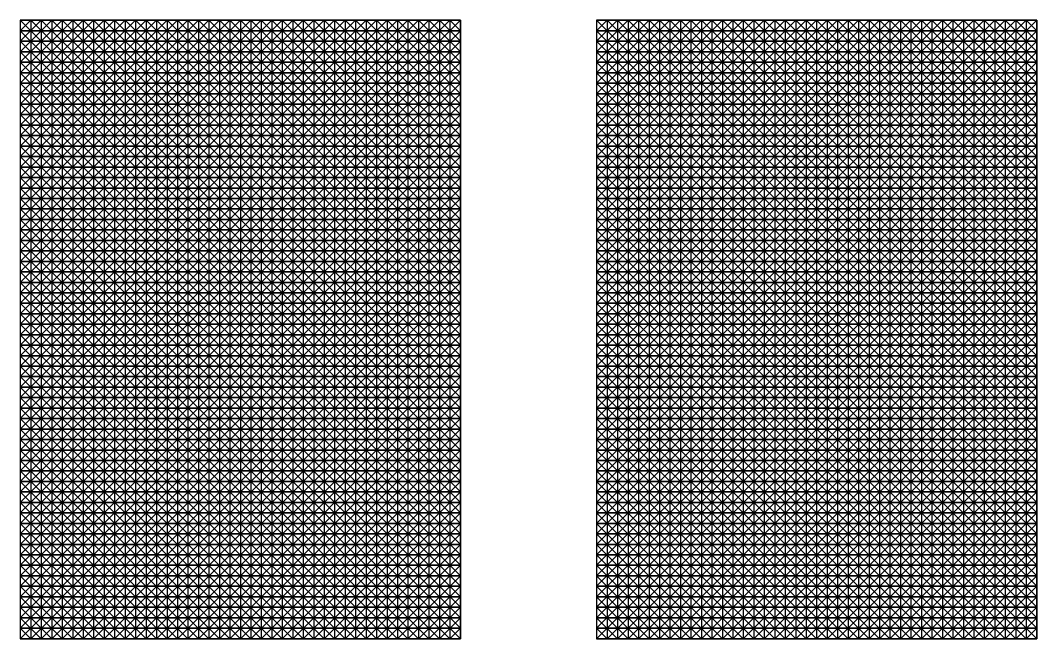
# Model space of a CAD drawing. Header units: millimetres. Extents: x 0 to 945, y 0 to 322.
# Drawn here: x 0 to 485, y 0 to 295 of the extents above; entities that cross this region are included whole.
import ezdxf

# ---------------------------------------------------------------- set-up
doc = ezdxf.new("R2010")
doc.units = ezdxf.units.MM

msp = doc.modelspace()

# ---------------------------------------------------------------- linework, layer by layer
for p, q in [((0, 295), (0, 0)), ((0, 295), (210, 295)), ((0, 85), (210, 295)), ((0, 90), (205, 295)), ((0, 95), (200, 295)), ((0, 100), (195, 295)), ((0, 105), (190, 295)), ((0, 110), (185, 295)), ((0, 115), (180, 295)), ((0, 120), (175, 295)), ((0, 125), (170, 295)), ((0, 130), (165, 295)), ((0, 135), (160, 295)), ((0, 140), (155, 295)), ((0, 145), (150, 295)), ((0, 150), (145, 295)), ((0, 155), (140, 295)), ((0, 160), (135, 295)), ((0, 165), (130, 295)), ((0, 170), (125, 295)), ((0, 175), (120, 295)), ((0, 180), (115, 295)), ((0, 185), (110, 295)), ((0, 190), (105, 295)), ((0, 195), (100, 295)), ((0, 200), (95, 295)), ((0, 205), (90, 295)), ((0, 210), (85, 295)), ((0, 215), (80, 295)), ((0, 220), (75, 295)), ((0, 225), (70, 295)), ((0, 230), (65, 295)), ((0, 235), (60, 295)), ((0, 240), (55, 295)), ((0, 245), (50, 295)), ((0, 250), (45, 295)), ((0, 255), (40, 295)), ((0, 260), (35, 295)), ((0, 265), (30, 295)), ((0, 270), (25, 295)), ((0, 275), (20, 295)), ((0, 280), (15, 295)), ((0, 285), (10, 295)), ((0, 290), (5, 295)), ((0, 295), (0, 85)), ((0, 295), (0, 85)), ((0, 295), (210, 85)), ((210, 295), (0, 295)), ((5, 295), (5, 0)), ((5, 295), (5, 85)), ((5, 295), (210, 90)), ((10, 295), (10, 0)), ((10, 295), (10, 85)), ((10, 295), (210, 95)), ((15, 295), (15, 0)), ((15, 295), (15, 85)), ((15, 295), (210, 100)), ((20, 295), (20, 0)), ((20, 295), (20, 85)), ((20, 295), (20, 85)), ((20, 295), (20, 85)), ((20, 295), (210, 105)), ((25, 295), (25, 0)), ((25, 295), (25, 85)), ((25, 295), (210, 110)), ((30, 295), (30, 0)), ((30, 295), (30, 85)), ((30, 295), (210, 115)), ((35, 295), (35, 0)), ((35, 295), (35, 85)), ((35, 295), (210, 120)), ((40, 295), (40, 0)), ((40, 295), (40, 85)), ((40, 295), (210, 125)), ((45, 295), (45, 0)), ((45, 295), (45, 85)), ((45, 295), (210, 130)), ((50, 295), (50, 0)), ((50, 295), (50, 85)), ((50, 295), (210, 135)), ((55, 295), (55, 0)), ((55, 295), (55, 85)), ((55, 295), (55, 85)), ((55, 295), (55, 85)), ((55, 295), (210, 140)), ((60, 295), (60, 0)), ((60, 295), (60, 85)), ((60, 295), (210, 145)), ((65, 295), (65, 0)), ((65, 295), (65, 85)), ((65, 295), (210, 150)), ((70, 295), (70, 0)), ((70, 295), (70, 85)), ((70, 295), (210, 155)), ((75, 295), (75, 0)), ((75, 295), (75, 85)), ((75, 295), (210, 160)), ((80, 295), (80, 0)), ((80, 295), (80, 85)), ((80, 295), (210, 165)), ((85, 295), (85, 0)), ((85, 295), (85, 85)), ((85, 295), (210, 170)), ((90, 295), (90, 0)), ((90, 295), (90, 85)), ((90, 295), (90, 85)), ((90, 295), (90, 85)), ((90, 295), (210, 175)), ((95, 295), (95, 0)), ((95, 295), (95, 85)), ((95, 295), (210, 180)), ((100, 295), (100, 0)), ((100, 295), (100, 85)), ((100, 295), (210, 185)), ((105, 295), (105, 0)), ((105, 295), (105, 85)), ((105, 295), (210, 190)), ((110, 295), (110, 0)), ((110, 295), (110, 85)), ((110, 295), (210, 195)), ((115, 295), (115, 0)), ((115, 295), (115, 85)), ((115, 295), (210, 200)), ((120, 295), (120, 0)), ((120, 295), (120, 85)), ((120, 295), (210, 205)), ((125, 295), (125, 0)), ((125, 295), (125, 85)), ((125, 295), (125, 85)), ((125, 295), (125, 85)), ((125, 295), (210, 210)), ((130, 295), (130, 0)), ((130, 295), (130, 85)), ((130, 295), (210, 215)), ((135, 295), (135, 0)), ((135, 295), (135, 85)), ((135, 295), (210, 220)), ((140, 295), (140, 0)), ((140, 295), (140, 85)), ((140, 295), (210, 225)), ((145, 295), (145, 0)), ((145, 295), (145, 85)), ((145, 295), (210, 230)), ((150, 295), (150, 0)), ((150, 295), (150, 85)), ((150, 295), (210, 235)), ((155, 295), (155, 0)), ((155, 295), (155, 85)), ((155, 295), (210, 240)), ((160, 295), (160, 0)), ((160, 295), (160, 85)), ((160, 295), (160, 85)), ((160, 295), (160, 85)), ((160, 295), (210, 245)), ((165, 295), (165, 0)), ((165, 295), (165, 85)), ((165, 295), (210, 250)), ((170, 295), (170, 0)), ((170, 295), (170, 85)), ((170, 295), (210, 255)), ((175, 295), (175, 0)), ((175, 295), (175, 85)), ((175, 295), (210, 260)), ((180, 295), (180, 0)), ((180, 295), (180, 85)), ((180, 295), (210, 265)), ((185, 295), (185, 0)), ((185, 295), (185, 85)), ((185, 295), (210, 270)), ((190, 295), (190, 0)), ((190, 295), (190, 85)), ((190, 295), (210, 275)), ((195, 295), (195, 0)), ((195, 295), (195, 85)), ((195, 295), (195, 85)), ((195, 295), (195, 85)), ((195, 295), (210, 280)), ((200, 295), (200, 0)), ((200, 295), (200, 85)), ((200, 295), (210, 285)), ((205, 295), (205, 0)), ((205, 295), (205, 85)), ((205, 295), (210, 290)), ((210, 0), (210, 295)), ((210, 295), (210, 85)), ((275.04, 295), (275.04, 0)), ((275.04, 295), (485.04, 295)), ((275.04, 85), (485.04, 295)), ((275.04, 90), (480.04, 295)), ((275.04, 95), (475.04, 295)), ((275.04, 100), (470.04, 295)), ((275.04, 105), (465.04, 295)), ((275.04, 110), (460.04, 295)), ((275.04, 115), (455.04, 295)), ((275.04, 120), (450.04, 295)), ((275.04, 125), (445.04, 295)), ((275.04, 130), (440.04, 295)), ((275.04, 135), (435.04, 295)), ((275.04, 140), (430.04, 295)), ((275.04, 145), (425.04, 295)), ((275.04, 150), (420.04, 295)), ((275.04, 155), (415.04, 295)), ((275.04, 160), (410.04, 295)), ((275.04, 165), (405.04, 295)), ((275.04, 170), (400.04, 295)), ((275.04, 175), (395.04, 295)), ((275.04, 180), (390.04, 295)), ((275.04, 185), (385.04, 295)), ((275.04, 190), (380.04, 295)), ((275.04, 195), (375.04, 295)), ((275.04, 200), (370.04, 295)), ((275.04, 205), (365.04, 295)), ((275.04, 210), (360.04, 295)), ((275.04, 215), (355.04, 295)), ((275.04, 220), (350.04, 295)), ((275.04, 225), (345.04, 295)), ((275.04, 230), (340.04, 295)), ((275.04, 235), (335.04, 295)), ((275.04, 240), (330.04, 295)), ((275.04, 245), (325.04, 295)), ((275.04, 250), (320.04, 295)), ((275.04, 255), (315.04, 295)), ((275.04, 260), (310.04, 295)), ((275.04, 265), (305.04, 295)), ((275.04, 270), (300.04, 295)), ((275.04, 275), (295.04, 295)), ((275.04, 280), (290.04, 295)), ((275.04, 285), (285.04, 295)), ((275.04, 290), (280.04, 295)), ((275.04, 295), (275.04, 85)), ((275.04, 295), (275.04, 85)), ((485.04, 295), (275.04, 295)), ((275.04, 295), (485.04, 85)), ((280.04, 295), (280.04, 0)), ((280.04, 295), (280.04, 85)), ((280.04, 295), (485.04, 90)), ((285.04, 295), (285.04, 0)), ((285.04, 295), (285.04, 85)), ((285.04, 295), (485.04, 95)), ((290.04, 295), (290.04, 0)), ((290.04, 295), (290.04, 85)), ((290.04, 295), (485.04, 100)), ((295.04, 295), (295.04, 0)), ((295.04, 295), (295.04, 85)), ((295.04, 295), (295.04, 85)), ((295.04, 295), (295.04, 85)), ((295.04, 295), (485.04, 105)), ((300.04, 295), (300.04, 0)), ((300.04, 295), (300.04, 85)), ((300.04, 295), (485.04, 110)), ((305.04, 295), (305.04, 0)), ((305.04, 295), (305.04, 85)), ((305.04, 295), (485.04, 115)), ((310.04, 295), (310.04, 0)), ((310.04, 295), (310.04, 85)), ((310.04, 295), (485.04, 120)), ((315.04, 295), (315.04, 0)), ((315.04, 295), (315.04, 85)), ((315.04, 295), (485.04, 125)), ((320.04, 295), (320.04, 0)), ((320.04, 295), (320.04, 85)), ((320.04, 295), (485.04, 130)), ((325.04, 295), (325.04, 0)), ((325.04, 295), (325.04, 85)), ((325.04, 295), (485.04, 135)), ((330.04, 295), (330.04, 0)), ((330.04, 295), (330.04, 85)), ((330.04, 295), (330.04, 85)), ((330.04, 295), (330.04, 85)), ((330.04, 295), (485.04, 140)), ((335.04, 295), (335.04, 0)), ((335.04, 295), (335.04, 85)), ((335.04, 295), (485.04, 145)), ((340.04, 295), (340.04, 0)), ((340.04, 295), (340.04, 85)), ((340.04, 295), (485.04, 150)), ((345.04, 295), (345.04, 0)), ((345.04, 295), (345.04, 85)), ((345.04, 295), (485.04, 155)), ((350.04, 295), (350.04, 0)), ((350.04, 295), (350.04, 85)), ((350.04, 295), (485.04, 160)), ((355.04, 295), (355.04, 0)), ((355.04, 295), (355.04, 85)), ((355.04, 295), (485.04, 165)), ((360.04, 295), (360.04, 0)), ((360.04, 295), (360.04, 85)), ((360.04, 295), (485.04, 170)), ((365.04, 295), (365.04, 0)), ((365.04, 295), (365.04, 85)), ((365.04, 295), (365.04, 85)), ((365.04, 295), (365.04, 85)), ((365.04, 295), (485.04, 175)), ((370.04, 295), (370.04, 0)), ((370.04, 295), (370.04, 85)), ((370.04, 295), (485.04, 180)), ((375.04, 295), (375.04, 0)), ((375.04, 295), (375.04, 85)), ((375.04, 295), (485.04, 185)), ((380.04, 295), (380.04, 0)), ((380.04, 295), (380.04, 85)), ((380.04, 295), (485.04, 190)), ((385.04, 295), (385.04, 0)), ((385.04, 295), (385.04, 85)), ((385.04, 295), (485.04, 195)), ((390.04, 295), (390.04, 0)), ((390.04, 295), (390.04, 85)), ((390.04, 295), (485.04, 200)), ((395.04, 295), (395.04, 0)), ((395.04, 295), (395.04, 85)), ((395.04, 295), (485.04, 205)), ((400.04, 295), (400.04, 0)), ((400.04, 295), (400.04, 85)), ((400.04, 295), (400.04, 85)), ((400.04, 295), (400.04, 85)), ((400.04, 295), (485.04, 210)), ((405.04, 295), (405.04, 0)), ((405.04, 295), (405.04, 85)), ((405.04, 295), (485.04, 215)), ((410.04, 295), (410.04, 0)), ((410.04, 295), (410.04, 85)), ((410.04, 295), (485.04, 220)), ((415.04, 295), (415.04, 0)), ((415.04, 295), (415.04, 85)), ((415.04, 295), (485.04, 225)), ((420.04, 295), (420.04, 0)), ((420.04, 295), (420.04, 85)), ((420.04, 295), (485.04, 230)), ((425.04, 295), (425.04, 0)), ((425.04, 295), (425.04, 85)), ((425.04, 295), (485.04, 235)), ((430.04, 295), (430.04, 0)), ((430.04, 295), (430.04, 85)), ((430.04, 295), (485.04, 240)), ((435.04, 295), (435.04, 0)), ((435.04, 295), (435.04, 85)), ((435.04, 295), (435.04, 85)), ((435.04, 295), (435.04, 85)), ((435.04, 295), (485.04, 245)), ((440.04, 295), (440.04, 0)), ((440.04, 295), (440.04, 85)), ((440.04, 295), (485.04, 250)), ((445.04, 295), (445.04, 0)), ((445.04, 295), (445.04, 85)), ((445.04, 295), (485.04, 255)), ((450.04, 295), (450.04, 0)), ((450.04, 295), (450.04, 85)), ((450.04, 295), (485.04, 260)), ((455.04, 295), (455.04, 0)), ((455.04, 295), (455.04, 85)), ((455.04, 295), (485.04, 265)), ((460.04, 295), (460.04, 0)), ((460.04, 295), (460.04, 85)), ((460.04, 295), (485.04, 270)), ((465.04, 295), (465.04, 0)), ((465.04, 295), (465.04, 85)), ((465.04, 295), (485.04, 275)), ((470.04, 295), (470.04, 0)), ((470.04, 295), (470.04, 85)), ((470.04, 295), (470.04, 85)), ((470.04, 295), (470.04, 85)), ((470.04, 295), (485.04, 280)), ((475.04, 295), (475.04, 0)), ((475.04, 295), (475.04, 85)), ((475.04, 295), (485.04, 285)), ((480.04, 295), (480.04, 0)), ((480.04, 295), (480.04, 85)), ((480.04, 295), (485.04, 290)), ((485.04, 0), (485.04, 295)), ((485.04, 295), (485.04, 85)), ((0, 290), (210, 290)), ((0, 80), (210, 290)), ((0, 290), (205, 85)), ((210, 290), (0, 290)), ((275.04, 290), (485.04, 290)), ((275.04, 80), (485.04, 290)), ((485.04, 290), (275.04, 290)), ((275.04, 290), (480.04, 85)), ((0, 285), (210, 285)), ((0, 75), (210, 285)), ((0, 285), (200, 85)), ((210, 285), (0, 285)), ((275.04, 285), (485.04, 285)), ((275.04, 75), (485.04, 285)), ((485.04, 285), (275.04, 285)), ((275.04, 285), (475.04, 85)), ((0, 280), (210, 280)), ((0, 70), (210, 280)), ((0, 280), (195, 85)), ((210, 280), (0, 280)), ((275.04, 280), (485.04, 280)), ((275.04, 70), (485.04, 280)), ((485.04, 280), (275.04, 280)), ((275.04, 280), (470.04, 85)), ((0, 275), (210, 275)), ((0, 65), (210, 275)), ((0, 275), (190, 85)), ((210, 275), (0, 275)), ((275.04, 275), (485.04, 275)), ((275.04, 65), (485.04, 275)), ((485.04, 275), (275.04, 275)), ((275.04, 275), (465.04, 85)), ((0, 270), (210, 270)), ((0, 60), (210, 270)), ((0, 270), (185, 85)), ((210, 270), (0, 270)), ((275.04, 270), (485.04, 270)), ((275.04, 60), (485.04, 270)), ((485.04, 270), (275.04, 270)), ((275.04, 270), (460.04, 85)), ((0, 265), (210, 265)), ((0, 265), (210, 265)), ((0, 265), (210, 265)), ((0, 55), (210, 265)), ((0, 265), (180, 85)), ((210, 265), (0, 265)), ((275.04, 265), (485.04, 265)), ((275.04, 265), (485.04, 265)), ((275.04, 265), (485.04, 265)), ((275.04, 55), (485.04, 265)), ((485.04, 265), (275.04, 265)), ((275.04, 265), (455.04, 85)), ((0, 260), (210, 260)), ((0, 50), (210, 260)), ((0, 260), (175, 85)), ((210, 260), (0, 260)), ((275.04, 260), (485.04, 260)), ((275.04, 50), (485.04, 260)), ((485.04, 260), (275.04, 260)), ((275.04, 260), (450.04, 85)), ((0, 255), (210, 255)), ((0, 45), (210, 255)), ((0, 255), (170, 85)), ((210, 255), (0, 255)), ((275.04, 255), (485.04, 255)), ((275.04, 45), (485.04, 255)), ((485.04, 255), (275.04, 255)), ((275.04, 255), (445.04, 85)), ((0, 250), (210, 250)), ((0, 40), (210, 250)), ((0, 250), (165, 85)), ((210, 250), (0, 250)), ((275.04, 250), (485.04, 250)), ((275.04, 40), (485.04, 250)), ((485.04, 250), (275.04, 250)), ((275.04, 250), (440.04, 85)), ((0, 245), (210, 245)), ((0, 35), (210, 245)), ((0, 245), (160, 85)), ((210, 245), (0, 245)), ((275.04, 245), (485.04, 245)), ((275.04, 35), (485.04, 245)), ((485.04, 245), (275.04, 245)), ((275.04, 245), (435.04, 85)), ((0, 240), (210, 240)), ((0, 30), (210, 240)), ((0, 240), (155, 85)), ((210, 240), (0, 240)), ((275.04, 240), (485.04, 240)), ((275.04, 30), (485.04, 240)), ((485.04, 240), (275.04, 240)), ((275.04, 240), (430.04, 85)), ((0, 235), (210, 235)), ((0, 25), (210, 235)), ((0, 235), (150, 85)), ((210, 235), (0, 235)), ((275.04, 235), (485.04, 235)), ((275.04, 25), (485.04, 235)), ((485.04, 235), (275.04, 235)), ((275.04, 235), (425.04, 85)), ((0, 230), (210, 230)), ((0, 230), (210, 230)), ((0, 230), (210, 230)), ((0, 20), (210, 230)), ((0, 230), (145, 85)), ((210, 230), (0, 230)), ((275.04, 230), (485.04, 230)), ((275.04, 230), (485.04, 230)), ((275.04, 230), (485.04, 230)), ((275.04, 20), (485.04, 230)), ((485.04, 230), (275.04, 230)), ((275.04, 230), (420.04, 85)), ((0, 225), (210, 225)), ((0, 15), (210, 225)), ((0, 225), (140, 85)), ((210, 225), (0, 225)), ((275.04, 225), (485.04, 225)), ((275.04, 15), (485.04, 225)), ((485.04, 225), (275.04, 225)), ((275.04, 225), (415.04, 85)), ((0, 220), (210, 220)), ((0, 10), (210, 220)), ((0, 220), (135, 85)), ((210, 220), (0, 220)), ((275.04, 220), (485.04, 220)), ((275.04, 10), (485.04, 220)), ((485.04, 220), (275.04, 220)), ((275.04, 220), (410.04, 85)), ((0, 215), (210, 215)), ((0, 5), (210, 215)), ((0, 215), (130, 85)), ((210, 215), (0, 215)), ((275.04, 215), (485.04, 215)), ((275.04, 5), (485.04, 215)), ((485.04, 215), (275.04, 215)), ((275.04, 215), (405.04, 85)), ((0, 210), (210, 210)), ((0, 0), (210, 210)), ((0, 210), (125, 85)), ((210, 210), (0, 210)), ((275.04, 210), (485.04, 210)), ((275.04, 0), (485.04, 210)), ((485.04, 210), (275.04, 210)), ((275.04, 210), (400.04, 85)), ((0, 205), (210, 205)), ((0, 205), (120, 85)), ((210, 205), (0, 205)), ((5, 0), (210, 205)), ((275.04, 205), (485.04, 205)), ((485.04, 205), (275.04, 205)), ((275.04, 205), (395.04, 85)), ((280.04, 0), (485.04, 205)), ((0, 200), (210, 200)), ((0, 200), (115, 85)), ((210, 200), (0, 200)), ((10, 0), (210, 200)), ((275.04, 200), (485.04, 200)), ((485.04, 200), (275.04, 200)), ((275.04, 200), (390.04, 85)), ((285.04, 0), (485.04, 200)), ((0, 195), (210, 195)), ((0, 195), (210, 195)), ((0, 195), (210, 195)), ((0, 195), (110, 85)), ((210, 195), (0, 195)), ((15, 0), (210, 195)), ((275.04, 195), (485.04, 195)), ((275.04, 195), (485.04, 195)), ((275.04, 195), (485.04, 195)), ((485.04, 195), (275.04, 195)), ((275.04, 195), (385.04, 85)), ((290.04, 0), (485.04, 195)), ((0, 190), (210, 190)), ((0, 190), (105, 85)), ((210, 190), (0, 190)), ((20, 0), (210, 190)), ((275.04, 190), (485.04, 190)), ((485.04, 190), (275.04, 190)), ((275.04, 190), (380.04, 85)), ((295.04, 0), (485.04, 190)), ((0, 185), (210, 185)), ((0, 185), (100, 85)), ((210, 185), (0, 185)), ((25, 0), (210, 185)), ((275.04, 185), (485.04, 185)), ((485.04, 185), (275.04, 185)), ((275.04, 185), (375.04, 85)), ((300.04, 0), (485.04, 185)), ((0, 180), (210, 180)), ((0, 180), (95, 85)), ((210, 180), (0, 180)), ((30, 0), (210, 180)), ((275.04, 180), (485.04, 180)), ((485.04, 180), (275.04, 180)), ((275.04, 180), (370.04, 85)), ((305.04, 0), (485.04, 180)), ((0, 175), (210, 175)), ((0, 175), (90, 85)), ((210, 175), (0, 175)), ((35, 0), (210, 175)), ((275.04, 175), (485.04, 175)), ((485.04, 175), (275.04, 175)), ((275.04, 175), (365.04, 85)), ((310.04, 0), (485.04, 175)), ((0, 170), (210, 170)), ((0, 170), (85, 85)), ((210, 170), (0, 170)), ((40, 0), (210, 170)), ((275.04, 170), (485.04, 170)), ((485.04, 170), (275.04, 170)), ((275.04, 170), (360.04, 85)), ((315.04, 0), (485.04, 170)), ((0, 165), (210, 165)), ((0, 165), (80, 85)), ((210, 165), (0, 165)), ((45, 0), (210, 165)), ((275.04, 165), (485.04, 165)), ((485.04, 165), (275.04, 165)), ((275.04, 165), (355.04, 85)), ((320.04, 0), (485.04, 165)), ((0, 160), (210, 160)), ((0, 160), (210, 160)), ((0, 160), (210, 160)), ((0, 160), (75, 85)), ((210, 160), (0, 160)), ((50, 0), (210, 160)), ((275.04, 160), (485.04, 160)), ((275.04, 160), (485.04, 160)), ((275.04, 160), (485.04, 160)), ((485.04, 160), (275.04, 160)), ((275.04, 160), (350.04, 85)), ((325.04, 0), (485.04, 160)), ((0, 155), (210, 155)), ((0, 155), (70, 85)), ((210, 155), (0, 155)), ((55, 0), (210, 155)), ((275.04, 155), (485.04, 155)), ((485.04, 155), (275.04, 155)), ((275.04, 155), (345.04, 85)), ((330.04, 0), (485.04, 155)), ((0, 150), (210, 150)), ((0, 150), (65, 85)), ((210, 150), (0, 150)), ((60, 0), (210, 150)), ((275.04, 150), (485.04, 150)), ((485.04, 150), (275.04, 150)), ((275.04, 150), (340.04, 85)), ((335.04, 0), (485.04, 150)), ((0, 145), (210, 145)), ((0, 145), (60, 85)), ((210, 145), (0, 145)), ((65, 0), (210, 145)), ((275.04, 145), (485.04, 145)), ((485.04, 145), (275.04, 145)), ((275.04, 145), (335.04, 85)), ((340.04, 0), (485.04, 145)), ((0, 140), (210, 140)), ((0, 140), (55, 85)), ((210, 140), (0, 140)), ((70, 0), (210, 140)), ((275.04, 140), (485.04, 140)), ((485.04, 140), (275.04, 140)), ((275.04, 140), (330.04, 85)), ((345.04, 0), (485.04, 140)), ((0, 135), (210, 135)), ((0, 135), (50, 85)), ((210, 135), (0, 135)), ((75, 0), (210, 135)), ((275.04, 135), (485.04, 135)), ((485.04, 135), (275.04, 135)), ((275.04, 135), (325.04, 85)), ((350.04, 0), (485.04, 135)), ((0, 130), (210, 130)), ((0, 130), (45, 85)), ((210, 130), (0, 130)), ((80, 0), (210, 130)), ((275.04, 130), (485.04, 130)), ((485.04, 130), (275.04, 130)), ((275.04, 130), (320.04, 85)), ((355.04, 0), (485.04, 130)), ((0, 125), (210, 125)), ((0, 125), (210, 125)), ((0, 125), (210, 125)), ((0, 125), (40, 85)), ((210, 125), (0, 125)), ((85, 0), (210, 125)), ((275.04, 125), (485.04, 125)), ((275.04, 125), (485.04, 125)), ((275.04, 125), (485.04, 125)), ((485.04, 125), (275.04, 125)), ((275.04, 125), (315.04, 85)), ((360.04, 0), (485.04, 125)), ((0, 120), (210, 120)), ((0, 120), (35, 85)), ((210, 120), (0, 120)), ((90, 0), (210, 120)), ((275.04, 120), (485.04, 120)), ((485.04, 120), (275.04, 120)), ((275.04, 120), (310.04, 85)), ((365.04, 0), (485.04, 120)), ((0, 115), (210, 115)), ((0, 115), (30, 85)), ((210, 115), (0, 115)), ((95, 0), (210, 115)), ((275.04, 115), (485.04, 115)), ((485.04, 115), (275.04, 115)), ((275.04, 115), (305.04, 85)), ((370.04, 0), (485.04, 115)), ((0, 110), (210, 110)), ((0, 110), (25, 85)), ((210, 110), (0, 110)), ((100, 0), (210, 110)), ((275.04, 110), (485.04, 110)), ((485.04, 110), (275.04, 110)), ((275.04, 110), (300.04, 85)), ((375.04, 0), (485.04, 110)), ((0, 105), (210, 105)), ((0, 105), (20, 85)), ((210, 105), (0, 105)), ((105, 0), (210, 105)), ((275.04, 105), (485.04, 105)), ((485.04, 105), (275.04, 105)), ((275.04, 105), (295.04, 85)), ((380.04, 0), (485.04, 105)), ((0, 100), (210, 100)), ((0, 100), (15, 85)), ((210, 100), (0, 100)), ((110, 0), (210, 100)), ((275.04, 100), (485.04, 100)), ((485.04, 100), (275.04, 100)), ((275.04, 100), (290.04, 85)), ((385.04, 0), (485.04, 100)), ((0, 95), (210, 95)), ((0, 95), (10, 85)), ((210, 95), (0, 95)), ((115, 0), (210, 95)), ((275.04, 95), (485.04, 95)), ((485.04, 95), (275.04, 95)), ((275.04, 95), (285.04, 85)), ((390.04, 0), (485.04, 95)), ((0, 90), (210, 90)), ((0, 90), (210, 90)), ((0, 90), (210, 90)), ((0, 90), (5, 85)), ((210, 90), (0, 90)), ((120, 0), (210, 90)), ((275.04, 90), (485.04, 90)), ((275.04, 90), (485.04, 90)), ((275.04, 90), (485.04, 90)), ((485.04, 90), (275.04, 90)), ((275.04, 90), (280.04, 85)), ((395.04, 0), (485.04, 90)), ((0, 85), (210, 85)), ((0, 85), (210, 85)), ((0, 85), (0, 0)), ((0, 85), (0, 0)), ((0, 85), (85, 0)), ((210, 85), (0, 85)), ((5, 85), (5, 0)), ((5, 85), (90, 0)), ((10, 85), (10, 0)), ((10, 85), (95, 0)), ((15, 85), (15, 0)), ((15, 85), (100, 0)), ((20, 85), (20, 0)), ((20, 85), (20, 0)), ((20, 85), (20, 0)), ((20, 85), (105, 0)), ((25, 85), (25, 0)), ((25, 85), (110, 0)), ((30, 85), (30, 0)), ((30, 85), (115, 0)), ((35, 85), (35, 0)), ((35, 85), (120, 0)), ((40, 85), (40, 0)), ((40, 85), (125, 0)), ((45, 85), (45, 0)), ((45, 85), (130, 0)), ((50, 85), (50, 0)), ((50, 85), (135, 0)), ((55, 85), (55, 0)), ((55, 85), (55, 0)), ((55, 85), (55, 0)), ((55, 85), (140, 0)), ((60, 85), (60, 0)), ((60, 85), (145, 0)), ((65, 85), (65, 0)), ((65, 85), (150, 0)), ((70, 85), (70, 0)), ((70, 85), (155, 0)), ((75, 85), (75, 0)), ((75, 85), (160, 0)), ((80, 85), (80, 0)), ((80, 85), (165, 0)), ((85, 85), (85, 0)), ((85, 85), (170, 0)), ((90, 85), (90, 0)), ((90, 85), (90, 0)), ((90, 85), (90, 0)), ((90, 85), (175, 0)), ((95, 85), (95, 0)), ((95, 85), (180, 0)), ((100, 85), (100, 0)), ((100, 85), (185, 0)), ((105, 85), (105, 0)), ((105, 85), (190, 0)), ((110, 85), (110, 0)), ((110, 85), (195, 0)), ((115, 85), (115, 0)), ((115, 85), (200, 0)), ((120, 85), (120, 0)), ((120, 85), (205, 0)), ((125, 0), (210, 85)), ((125, 85), (125, 0)), ((125, 85), (125, 0)), ((125, 85), (125, 0)), ((125, 85), (210, 0)), ((130, 85), (130, 0)), ((130, 85), (210, 5)), ((135, 85), (135, 0)), ((135, 85), (210, 10)), ((140, 85), (140, 0)), ((140, 85), (210, 15)), ((145, 85), (145, 0)), ((145, 85), (210, 20)), ((150, 85), (150, 0)), ((150, 85), (210, 25)), ((155, 85), (155, 0)), ((155, 85), (210, 30)), ((160, 85), (160, 0)), ((160, 85), (160, 0)), ((160, 85), (160, 0)), ((160, 85), (210, 35)), ((165, 85), (165, 0)), ((165, 85), (210, 40)), ((170, 85), (170, 0)), ((170, 85), (210, 45)), ((175, 85), (175, 0)), ((175, 85), (210, 50)), ((180, 85), (180, 0)), ((180, 85), (210, 55)), ((185, 85), (185, 0)), ((185, 85), (210, 60)), ((190, 85), (190, 0)), ((190, 85), (210, 65)), ((195, 85), (195, 0)), ((195, 85), (195, 0)), ((195, 85), (195, 0)), ((195, 85), (210, 70)), ((200, 85), (200, 0)), ((200, 85), (210, 75)), ((205, 85), (205, 0)), ((205, 85), (210, 80)), ((210, 85), (210, 0)), ((275.04, 85), (485.04, 85)), ((275.04, 85), (485.04, 85)), ((275.04, 85), (275.04, 0)), ((275.04, 85), (275.04, 0)), ((485.04, 85), (275.04, 85)), ((275.04, 85), (360.04, 0)), ((280.04, 85), (280.04, 0)), ((280.04, 85), (365.04, 0)), ((285.04, 85), (285.04, 0)), ((285.04, 85), (370.04, 0)), ((290.04, 85), (290.04, 0)), ((290.04, 85), (375.04, 0)), ((295.04, 85), (295.04, 0)), ((295.04, 85), (295.04, 0)), ((295.04, 85), (295.04, 0)), ((295.04, 85), (380.04, 0)), ((300.04, 85), (300.04, 0)), ((300.04, 85), (385.04, 0)), ((305.04, 85), (305.04, 0)), ((305.04, 85), (390.04, 0)), ((310.04, 85), (310.04, 0)), ((310.04, 85), (395.04, 0)), ((315.04, 85), (315.04, 0)), ((315.04, 85), (400.04, 0)), ((320.04, 85), (320.04, 0)), ((320.04, 85), (405.04, 0)), ((325.04, 85), (325.04, 0)), ((325.04, 85), (410.04, 0)), ((330.04, 85), (330.04, 0)), ((330.04, 85), (330.04, 0)), ((330.04, 85), (330.04, 0)), ((330.04, 85), (415.04, 0)), ((335.04, 85), (335.04, 0)), ((335.04, 85), (420.04, 0)), ((340.04, 85), (340.04, 0)), ((340.04, 85), (425.04, 0)), ((345.04, 85), (345.04, 0)), ((345.04, 85), (430.04, 0)), ((350.04, 85), (350.04, 0)), ((350.04, 85), (435.04, 0)), ((355.04, 85), (355.04, 0)), ((355.04, 85), (440.04, 0)), ((360.04, 85), (360.04, 0)), ((360.04, 85), (445.04, 0)), ((365.04, 85), (365.04, 0)), ((365.04, 85), (365.04, 0)), ((365.04, 85), (365.04, 0)), ((365.04, 85), (450.04, 0)), ((370.04, 85), (370.04, 0)), ((370.04, 85), (455.04, 0)), ((375.04, 85), (375.04, 0)), ((375.04, 85), (460.04, 0)), ((380.04, 85), (380.04, 0)), ((380.04, 85), (465.04, 0)), ((385.04, 85), (385.04, 0)), ((385.04, 85), (470.04, 0)), ((390.04, 85), (390.04, 0)), ((390.04, 85), (475.04, 0)), ((395.04, 85), (395.04, 0)), ((395.04, 85), (480.04, 0)), ((400.04, 0), (485.04, 85)), ((400.04, 85), (400.04, 0)), ((400.04, 85), (400.04, 0)), ((400.04, 85), (400.04, 0)), ((400.04, 85), (485.04, 0)), ((405.04, 85), (405.04, 0)), ((405.04, 85), (485.04, 5)), ((410.04, 85), (410.04, 0)), ((410.04, 85), (485.04, 10)), ((415.04, 85), (415.04, 0)), ((415.04, 85), (485.04, 15)), ((420.04, 85), (420.04, 0)), ((420.04, 85), (485.04, 20)), ((425.04, 85), (425.04, 0)), ((425.04, 85), (485.04, 25)), ((430.04, 85), (430.04, 0)), ((430.04, 85), (485.04, 30)), ((435.04, 85), (435.04, 0)), ((435.04, 85), (435.04, 0)), ((435.04, 85), (435.04, 0)), ((435.04, 85), (485.04, 35)), ((440.04, 85), (440.04, 0)), ((440.04, 85), (485.04, 40)), ((445.04, 85), (445.04, 0)), ((445.04, 85), (485.04, 45)), ((450.04, 85), (450.04, 0)), ((450.04, 85), (485.04, 50)), ((455.04, 85), (455.04, 0)), ((455.04, 85), (485.04, 55)), ((460.04, 85), (460.04, 0)), ((460.04, 85), (485.04, 60)), ((465.04, 85), (465.04, 0)), ((465.04, 85), (485.04, 65)), ((470.04, 85), (470.04, 0)), ((470.04, 85), (470.04, 0)), ((470.04, 85), (470.04, 0)), ((470.04, 85), (485.04, 70)), ((475.04, 85), (475.04, 0)), ((475.04, 85), (485.04, 75)), ((480.04, 85), (480.04, 0)), ((480.04, 85), (485.04, 80)), ((485.04, 85), (485.04, 0)), ((0, 80), (210, 80)), ((0, 80), (80, 0)), ((210, 80), (0, 80)), ((130, 0), (210, 80)), ((275.04, 80), (485.04, 80)), ((485.04, 80), (275.04, 80)), ((275.04, 80), (355.04, 0)), ((405.04, 0), (485.04, 80)), ((0, 75), (210, 75)), ((0, 75), (75, 0)), ((210, 75), (0, 75)), ((135, 0), (210, 75)), ((275.04, 75), (485.04, 75)), ((485.04, 75), (275.04, 75)), ((275.04, 75), (350.04, 0)), ((410.04, 0), (485.04, 75)), ((0, 70), (210, 70)), ((0, 70), (70, 0)), ((210, 70), (0, 70)), ((140, 0), (210, 70)), ((275.04, 70), (485.04, 70)), ((485.04, 70), (275.04, 70)), ((275.04, 70), (345.04, 0)), ((415.04, 0), (485.04, 70)), ((0, 65), (210, 65)), ((0, 65), (65, 0)), ((210, 65), (0, 65)), ((145, 0), (210, 65)), ((275.04, 65), (485.04, 65)), ((485.04, 65), (275.04, 65)), ((275.04, 65), (340.04, 0)), ((420.04, 0), (485.04, 65)), ((0, 60), (210, 60)), ((0, 60), (60, 0)), ((210, 60), (0, 60)), ((150, 0), (210, 60)), ((275.04, 60), (485.04, 60)), ((485.04, 60), (275.04, 60)), ((275.04, 60), (335.04, 0)), ((425.04, 0), (485.04, 60)), ((0, 55), (210, 55)), ((0, 55), (210, 55)), ((0, 55), (210, 55)), ((0, 55), (55, 0)), ((210, 55), (0, 55)), ((155, 0), (210, 55)), ((275.04, 55), (485.04, 55)), ((275.04, 55), (485.04, 55)), ((275.04, 55), (485.04, 55)), ((485.04, 55), (275.04, 55)), ((275.04, 55), (330.04, 0)), ((430.04, 0), (485.04, 55)), ((0, 50), (210, 50)), ((0, 50), (50, 0)), ((210, 50), (0, 50)), ((160, 0), (210, 50)), ((275.04, 50), (485.04, 50)), ((485.04, 50), (275.04, 50)), ((275.04, 50), (325.04, 0)), ((435.04, 0), (485.04, 50)), ((0, 45), (210, 45)), ((0, 45), (45, 0)), ((210, 45), (0, 45)), ((165, 0), (210, 45)), ((275.04, 45), (485.04, 45)), ((485.04, 45), (275.04, 45)), ((275.04, 45), (320.04, 0)), ((440.04, 0), (485.04, 45)), ((0, 40), (210, 40)), ((0, 40), (40, 0)), ((210, 40), (0, 40)), ((170, 0), (210, 40)), ((275.04, 40), (485.04, 40)), ((485.04, 40), (275.04, 40)), ((275.04, 40), (315.04, 0)), ((445.04, 0), (485.04, 40)), ((0, 35), (210, 35)), ((0, 35), (35, 0)), ((210, 35), (0, 35)), ((175, 0), (210, 35)), ((275.04, 35), (485.04, 35)), ((485.04, 35), (275.04, 35)), ((275.04, 35), (310.04, 0)), ((450.04, 0), (485.04, 35)), ((0, 30), (210, 30)), ((0, 30), (30, 0)), ((210, 30), (0, 30)), ((180, 0), (210, 30)), ((275.04, 30), (485.04, 30)), ((485.04, 30), (275.04, 30)), ((275.04, 30), (305.04, 0)), ((455.04, 0), (485.04, 30)), ((0, 25), (210, 25)), ((0, 25), (25, 0)), ((210, 25), (0, 25)), ((185, 0), (210, 25)), ((275.04, 25), (485.04, 25)), ((485.04, 25), (275.04, 25)), ((275.04, 25), (300.04, 0)), ((460.04, 0), (485.04, 25)), ((0, 20), (210, 20)), ((0, 20), (210, 20)), ((0, 20), (210, 20)), ((0, 20), (20, 0)), ((210, 20), (0, 20)), ((190, 0), (210, 20)), ((275.04, 20), (485.04, 20)), ((275.04, 20), (485.04, 20)), ((275.04, 20), (485.04, 20)), ((485.04, 20), (275.04, 20)), ((275.04, 20), (295.04, 0)), ((465.04, 0), (485.04, 20)), ((0, 15), (210, 15)), ((0, 15), (15, 0)), ((210, 15), (0, 15)), ((195, 0), (210, 15)), ((275.04, 15), (485.04, 15)), ((485.04, 15), (275.04, 15)), ((275.04, 15), (290.04, 0)), ((470.04, 0), (485.04, 15)), ((0, 10), (210, 10)), ((0, 10), (10, 0)), ((210, 10), (0, 10)), ((200, 0), (210, 10)), ((275.04, 10), (485.04, 10)), ((485.04, 10), (275.04, 10)), ((275.04, 10), (285.04, 0)), ((475.04, 0), (485.04, 10)), ((0, 5), (210, 5)), ((0, 5), (5, 0)), ((210, 5), (0, 5)), ((205, 0), (210, 5)), ((275.04, 5), (485.04, 5)), ((485.04, 5), (275.04, 5)), ((275.04, 5), (280.04, 0)), ((480.04, 0), (485.04, 5)), ((0, 0), (210, 0)), ((0, 0), (210, 0)), ((210, 0), (0, 0)), ((275.04, 0), (485.04, 0)), ((275.04, 0), (485.04, 0)), ((485.04, 0), (275.04, 0))]:
    msp.add_line(p, q)

doc.saveas('drawing.dxf')
